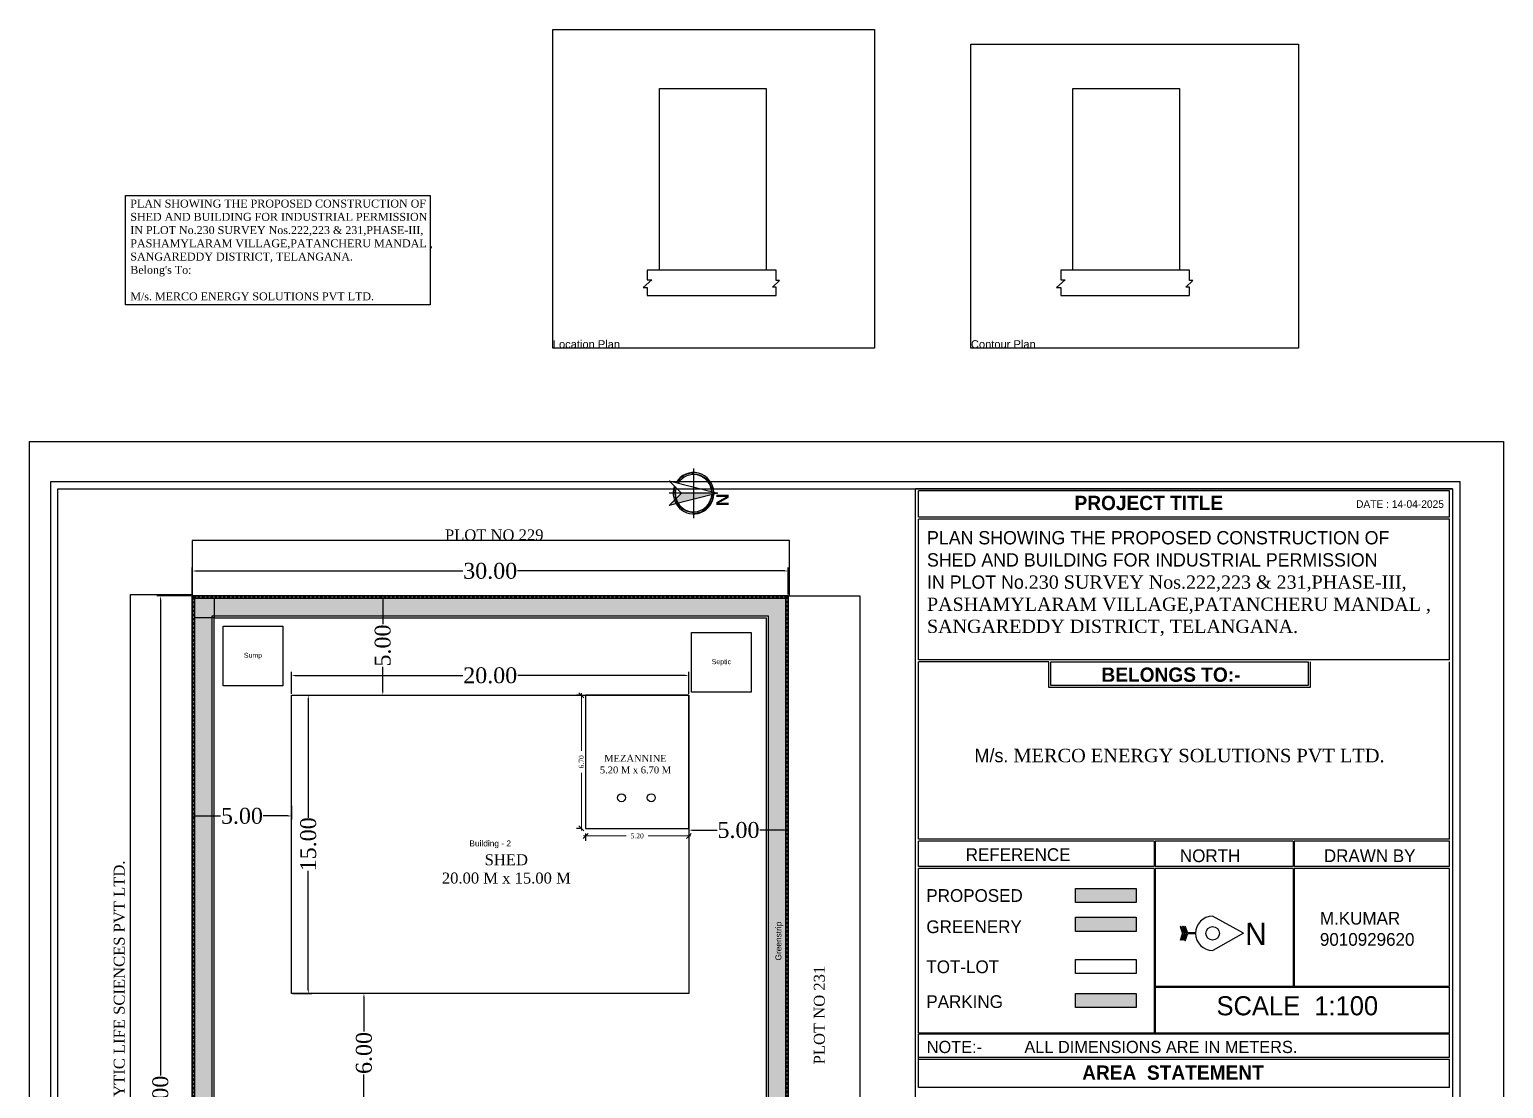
# Model space of a CAD drawing. Header units: metres. Extents: x 4203 to 4342, y -2959 to -2859.
# Drawn here: x 4203 to 4277.2, y -2914.2 to -2860.9 of the extents above; entities that cross this region are included whole.
import ezdxf

# ---------------------------------------------------------------- set-up
doc = ezdxf.new("R2010")
doc.units = ezdxf.units.M
doc.header["$LTSCALE"] = 0.1
doc.linetypes.add('CENTER', pattern=[2, 1.25, -0.25, 0.25, -0.25])
doc.layers.get('0').update_dxf_attribs({"true_color": 0xffffff})
for name, color, linetype, true_color in [('__BN_Accessory', 32, 'Continuous', 0xbd5e00), ('__BN_CompoundWall', 252, 'Continuous', 0x696969), ('__BN_ContourPlan', 7, 'Continuous', 0x9acd32), ('__BN_DirectionRef', 7, 'Continuous', 0x808000), ('__BN_LocationPlan', 7, 'Continuous', 0x8b0000), ('__BN_MarkedLocation', 7, 'Continuous', 0xe6cf07), ('__BN_NetPlot', 145, 'Continuous', 0x567681), ('__BN_OrganizedOpenSpace', 2, 'Continuous', 0xffff00), ('__BN_Plot', 7, 'Continuous', 0xffffff), ('__BN_PlotAbuttingDetails', 135, 'Continuous', 0x568181), ('__BN_ProjectTitle', 7, 'Continuous', 0x32cd32), ('__BN_ProposedWork', 1, 'Continuous', 0xff0000), ('__BN_SitePlan', 2, 'Continuous', 0xffff00)]:
    doc.layers.add(name, color=color, linetype=linetype, true_color=true_color)
doc.styles.add('BuildNowFont', font='arial.ttf')
doc.styles.add('PreDCRFont', font='times.ttf', dxfattribs={"height": 0.25})
doc.styles.add('SANSSERIFBOLD', font='SASB____.pfb', dxfattribs={"height": 0.3})
doc.styles.add('SPECTRUM GRID', font='arial.ttf', dxfattribs={"height": 0.5})
doc.styles.get("Standard").update_dxf_attribs({"font": 'times.ttf'})
doc.dimstyles.new('PDCR-PLOT-INT', dxfattribs={"dimtxt": 0.25, "dimasz": 0.25, "dimexe": 0.25, "dimexo": 0.25, "dimgap": 0.25, "dimtad": 0, "dimzin": 0, "dimdsep": 46, "dimtxsty": 'PreDCRFont', "dimblk": 'OBLIQUE', "dimcen": 0.5, "dimdle": 0.1, "dimadec": 0, "dimazin": 0, "dimtfac": 1, "dimtix": 1, "dimtofl": 0, "dimtmove": 1, "dimatfit": 1, "dimfxl": 1, "dimtolj": 1, "dimtzin": 0, "dimlwd": 15, "dimarcsym": 0})
doc.dimstyles.get("Standard").update_dxf_attribs({"dimtxt": 1.5, "dimasz": 0.18, "dimexe": 0.18, "dimexo": 0.0625, "dimgap": 0.09, "dimtad": 0, "dimtih": 1, "dimtoh": 1, "dimzin": 0, "dimdsep": 46, "dimtxsty": 'Standard', "dimcen": 0.09, "dimadec": 0, "dimazin": 0, "dimtfac": 1, "dimtofl": 0, "dimtmove": 0, "dimatfit": 3, "dimfxl": 1, "dimtolj": 1, "dimtzin": 0, "dimarcsym": 0})

# ---------------------------------------------------------------- blocks, each defined once
blk = doc.blocks.new('*D54')
at = {"color": 0, "lineweight": -2, "transparency": 16777216}
for p, q in [((4211.155, -2889.377), (4211.155, -2888.009)), ((4211.335, -2888.189), (4224.781, -2888.189)), ((4240.975, -2888.189), (4227.529, -2888.189)), ((4241.155, -2889.377), (4241.155, -2888.009))]:
    blk.add_line(p, q, dxfattribs=at)
at = {"color": 0, "transparency": 16777216}
for points in [[(4211.335, -2888.159), (4211.335, -2888.219), (4211.155, -2888.189)], [(4240.975, -2888.159), (4240.975, -2888.219), (4241.155, -2888.189)]]:
    blk.add_solid(points, dxfattribs=at)
at = {"layer": 'Defpoints', "color": 0, "transparency": 16777216}
for p in [(4241.155, -2888.189), (4211.155, -2889.44), (4241.155, -2889.44)]:
    blk.add_point(p, dxfattribs=at)
at = {"color": 0, "transparency": 16777216, "insert": (4226.155, -2888.189), "char_height": 0.8, "attachment_point": 5}
blk.add_mtext('\\A1;30.00', dxfattribs=at)
blk = doc.blocks.new('*D55')
at = {"color": 0, "lineweight": -2, "transparency": 16777216}
for p, q in [((4211.093, -2889.44), (4209.374, -2889.44)), ((4209.554, -2889.62), (4209.554, -2913.57)), ((4209.554, -2940.26), (4209.554, -2916.309)), ((4211.093, -2940.44), (4209.374, -2940.44))]:
    blk.add_line(p, q, dxfattribs=at)
at = {"color": 0, "transparency": 16777216}
for points in [[(4209.524, -2889.62), (4209.584, -2889.62), (4209.554, -2889.44)], [(4209.524, -2940.26), (4209.584, -2940.26), (4209.554, -2940.44)]]:
    blk.add_solid(points, dxfattribs=at)
at = {"layer": 'Defpoints', "color": 0, "transparency": 16777216}
for p in [(4211.155, -2889.44), (4209.554, -2940.44), (4211.155, -2940.44)]:
    blk.add_point(p, dxfattribs=at)
at = {"color": 0, "transparency": 16777216, "insert": (4209.554, -2914.94), "char_height": 0.8, "attachment_point": 5, "rotation": 90}
blk.add_mtext('\\A1;51.00', dxfattribs=at)
blk = doc.blocks.new('*D57')
at = {"color": 0, "lineweight": -2, "transparency": 16777216}
for p, q in [((4216.155, -2894.377), (4216.155, -2893.265)), ((4216.335, -2893.445), (4224.77, -2893.445)), ((4235.975, -2893.445), (4227.54, -2893.445)), ((4236.155, -2894.377), (4236.155, -2893.265))]:
    blk.add_line(p, q, dxfattribs=at)
at = {"color": 0, "transparency": 16777216}
for points in [[(4216.335, -2893.415), (4216.335, -2893.475), (4216.155, -2893.445)], [(4235.975, -2893.415), (4235.975, -2893.475), (4236.155, -2893.445)]]:
    blk.add_solid(points, dxfattribs=at)
at = {"layer": 'Defpoints', "color": 0, "transparency": 16777216}
for p in [(4216.155, -2893.445), (4216.155, -2894.44), (4236.155, -2894.44)]:
    blk.add_point(p, dxfattribs=at)
at = {"color": 0, "transparency": 16777216, "insert": (4226.155, -2893.445), "char_height": 0.8, "attachment_point": 5}
blk.add_mtext('\\A1;20.00', dxfattribs=at)
blk = doc.blocks.new('*D64')
at = {"color": 0, "lineweight": -2, "transparency": 16777216}
for p, q in [((4220.591, -2889.44), (4220.927, -2889.44)), ((4220.747, -2889.62), (4220.747, -2890.866)), ((4220.747, -2894.26), (4220.747, -2893.014)), ((4220.591, -2894.44), (4220.927, -2894.44))]:
    blk.add_line(p, q, dxfattribs=at)
at = {"color": 0, "transparency": 16777216}
for points in [[(4220.717, -2889.62), (4220.777, -2889.62), (4220.747, -2889.44)], [(4220.717, -2894.26), (4220.777, -2894.26), (4220.747, -2894.44)]]:
    blk.add_solid(points, dxfattribs=at)
at = {"layer": 'Defpoints', "color": 0, "transparency": 16777216}
for p in [(4220.529, -2889.44), (4220.529, -2894.44), (4220.747, -2894.44)]:
    blk.add_point(p, dxfattribs=at)
at = {"color": 0, "transparency": 16777216, "insert": (4220.747, -2891.94), "char_height": 0.8, "attachment_point": 5, "rotation": 90}
blk.add_mtext('\\A1;5.00', dxfattribs=at)
blk = doc.blocks.new('*D65')
at = {"color": 0, "lineweight": -2, "transparency": 16777216}
for p, q in [((4211.155, -2900.012), (4211.155, -2900.694)), ((4216.155, -2900.012), (4216.155, -2900.694)), ((4211.335, -2900.514), (4212.581, -2900.514)), ((4215.975, -2900.514), (4214.729, -2900.514))]:
    blk.add_line(p, q, dxfattribs=at)
at = {"color": 0, "transparency": 16777216}
for points in [[(4211.335, -2900.484), (4211.335, -2900.544), (4211.155, -2900.514)], [(4215.975, -2900.484), (4215.975, -2900.544), (4216.155, -2900.514)]]:
    blk.add_solid(points, dxfattribs=at)
at = {"layer": 'Defpoints', "color": 0, "transparency": 16777216}
for p in [(4211.155, -2899.95), (4216.155, -2899.95), (4216.155, -2900.514)]:
    blk.add_point(p, dxfattribs=at)
at = {"color": 0, "transparency": 16777216, "insert": (4213.655, -2900.514), "char_height": 0.8, "attachment_point": 5}
blk.add_mtext('\\A1;5.00', dxfattribs=at)
blk = doc.blocks.new('*D66')
at = {"color": 0, "lineweight": -2, "transparency": 16777216}
for p, q in [((4236.155, -2901.164), (4236.155, -2901.047)), ((4236.335, -2901.227), (4237.581, -2901.227)), ((4240.975, -2901.227), (4239.729, -2901.227)), ((4241.155, -2901.164), (4241.155, -2901.047))]:
    blk.add_line(p, q, dxfattribs=at)
at = {"color": 0, "transparency": 16777216}
for points in [[(4236.335, -2901.197), (4236.335, -2901.257), (4236.155, -2901.227)], [(4240.975, -2901.197), (4240.975, -2901.257), (4241.155, -2901.227)]]:
    blk.add_solid(points, dxfattribs=at)
at = {"layer": 'Defpoints', "color": 0, "transparency": 16777216}
for p in [(4236.155, -2901.227), (4241.155, -2901.227), (4241.155, -2901.227)]:
    blk.add_point(p, dxfattribs=at)
at = {"color": 0, "transparency": 16777216, "insert": (4238.655, -2901.227), "char_height": 0.8, "attachment_point": 5}
blk.add_mtext('\\A1;5.00', dxfattribs=at)
blk = doc.blocks.new('*D67')
at = {"color": 0, "lineweight": -2, "transparency": 16777216}
for p, q in [((4216.218, -2894.44), (4217.177, -2894.44)), ((4216.997, -2894.62), (4216.997, -2900.611)), ((4216.997, -2909.26), (4216.997, -2903.268)), ((4216.218, -2909.44), (4217.177, -2909.44))]:
    blk.add_line(p, q, dxfattribs=at)
at = {"color": 0, "transparency": 16777216}
for points in [[(4216.967, -2894.62), (4217.027, -2894.62), (4216.997, -2894.44)], [(4216.967, -2909.26), (4217.027, -2909.26), (4216.997, -2909.44)]]:
    blk.add_solid(points, dxfattribs=at)
at = {"layer": 'Defpoints', "color": 0, "transparency": 16777216}
for p in [(4216.155, -2894.44), (4216.997, -2894.44), (4216.155, -2909.44)]:
    blk.add_point(p, dxfattribs=at)
at = {"color": 0, "transparency": 16777216, "insert": (4216.997, -2901.94), "char_height": 0.8, "attachment_point": 5, "rotation": 90}
blk.add_mtext('\\A1;15.00', dxfattribs=at)
blk = doc.blocks.new('*D68')
at = {"color": 0, "lineweight": -2, "transparency": 16777216}
for p, q in [((4219.816, -2909.44), (4219.619, -2909.44)), ((4219.799, -2909.62), (4219.799, -2911.363)), ((4219.799, -2915.26), (4219.799, -2913.517)), ((4219.816, -2915.44), (4219.619, -2915.44))]:
    blk.add_line(p, q, dxfattribs=at)
at = {"color": 0, "transparency": 16777216}
for points in [[(4219.769, -2909.62), (4219.829, -2909.62), (4219.799, -2909.44)], [(4219.769, -2915.26), (4219.829, -2915.26), (4219.799, -2915.44)]]:
    blk.add_solid(points, dxfattribs=at)
at = {"layer": 'Defpoints', "color": 0, "transparency": 16777216}
for p in [(4219.878, -2909.44), (4219.799, -2915.44), (4219.878, -2915.44)]:
    blk.add_point(p, dxfattribs=at)
at = {"color": 0, "transparency": 16777216, "insert": (4219.799, -2912.44), "char_height": 0.8, "attachment_point": 5, "rotation": 90}
blk.add_mtext('\\A1;6.00', dxfattribs=at)
blk = doc.blocks.new('_Oblique')
at = {"color": 0, "linetype": 'ByBlock', "lineweight": -2}
blk.add_line((-0.5, -0.5), (0.5, 0.5), dxfattribs=at)
blk = doc.blocks.new('*D72')
at = {"color": 0, "lineweight": -2, "transparency": 16777216}
for p, q in [((4230.705, -2894.44), (4230.494, -2894.44)), ((4230.705, -2901.14), (4230.494, -2901.14))]:
    blk.add_line(p, q, dxfattribs=at)
at = {"color": 0, "lineweight": 15, "transparency": 16777216}
for p, q in [((4230.744, -2894.34), (4230.744, -2897.231)), ((4230.744, -2901.24), (4230.744, -2898.348))]:
    blk.add_line(p, q, dxfattribs=at)
at = {"layer": 'Defpoints', "color": 0, "transparency": 16777216}
for p in [(4230.955, -2894.44), (4230.744, -2901.14), (4230.955, -2901.14)]:
    blk.add_point(p, dxfattribs=at)
at = {"color": 0, "lineweight": 15, "transparency": 16777216, "xscale": 0.25, "yscale": 0.25, "zscale": 0.25}
for p, rotation in [((4230.744, -2894.44), 90), ((4230.744, -2901.14), 270)]:
    blk.add_blockref('_Oblique', p, dxfattribs=dict(at, rotation=rotation))
at = {"color": 0, "transparency": 16777216, "insert": (4230.744, -2897.79), "char_height": 0.25, "attachment_point": 5, "rotation": 90, "style": 'PreDCRFont'}
blk.add_mtext('\\A1;6.70', dxfattribs=at)
blk = doc.blocks.new('*D73')
at = {"color": 0, "lineweight": 15, "transparency": 16777216}
for p, q in [((4230.855, -2901.52), (4232.998, -2901.52)), ((4236.255, -2901.52), (4234.113, -2901.52))]:
    blk.add_line(p, q, dxfattribs=at)
at = {"color": 0, "lineweight": -2, "transparency": 16777216}
for p, q in [((4230.955, -2901.39), (4230.955, -2901.77)), ((4236.155, -2901.39), (4236.155, -2901.77))]:
    blk.add_line(p, q, dxfattribs=at)
at = {"layer": 'Defpoints', "color": 0, "transparency": 16777216}
for p in [(4230.955, -2901.14), (4230.955, -2901.52), (4236.155, -2901.14)]:
    blk.add_point(p, dxfattribs=at)
at = {"color": 0, "lineweight": 15, "transparency": 16777216, "xscale": 0.25, "yscale": 0.25, "zscale": 0.25, "rotation": 180}
blk.add_blockref('_Oblique', (4230.955, -2901.52), dxfattribs=at)
at = {"color": 0, "lineweight": 15, "transparency": 16777216, "xscale": 0.25, "yscale": 0.25, "zscale": 0.25}
blk.add_blockref('_Oblique', (4236.155, -2901.52), dxfattribs=at)
at = {"color": 0, "transparency": 16777216, "insert": (4233.555, -2901.52), "char_height": 0.25, "attachment_point": 5, "style": 'PreDCRFont'}
blk.add_mtext('\\A1;5.20', dxfattribs=at)
blk = doc.blocks.new('North Direction')
for p, q in [((-0.3, -0.598), (0.001, 0.599)), ((0.001, 0.599), (-0.001, -0.599)), ((0.001, 0.599), (0.299, -0.599)), ((-0.599, 0.001), (0.599, -0.001)), ((0, -0.299), (-0.3, -0.598)), ((0.299, -0.599), (0, -0.299))]:
    blk.add_line(p, q)
for radius, start, end in [(0.499, 92.8319, 238.9911), (0.462, 94.2506, 179.9477), (0.449, 94.779, 237.044), (0.499, 250.0518, 87.0636), (0.449, 253.0732, 85.1164), (0.486, 359.9477, 89.9477), (0.486, 179.9477, 238.5436), (0.462, 269.9477, 359.9477), (0.486, 250.7421, 269.9477)]:
    blk.add_arc((0, 0), radius, start, end)
blk.add_solid([(0.001, 0.599), (0.299, -0.599), (0, -0.299)])
at = {"style": 'SANSSERIFBOLD', "width": 1}
blk.add_text('N', height=0.3, dxfattribs=at).set_placement((0.01, 0.563))

msp = doc.modelspace()

# ---------------------------------------------------------------- hatches: boundary and pattern name
h = msp.add_hatch()
h.set_pattern_fill('GRASS', color=3, scale=0.022)
h.paths.add_polyline_path([(4211.155, -2933.827), (4212.155, -2933.827), (4212.155, -2928.94), (4212.155, -2890.44), (4240.155, -2890.44), (4240.155, -2939.44), (4240.155, -2940.44), (4241.155, -2940.44), (4241.155, -2889.44), (4211.155, -2889.44)])
h = msp.add_hatch(color=1)
h.dxf.hatch_style = 1
h.paths.add_polyline_path([(4258.675, -2904.874), (4258.675, -2904.165), (4255.629, -2904.165), (4255.629, -2904.874)])
h = msp.add_hatch(color=3)
h.dxf.hatch_style = 1
h.paths.add_polyline_path([(4258.675, -2906.323), (4258.675, -2905.614), (4255.629, -2905.614), (4255.629, -2906.323)])
h = msp.add_hatch(color=8)
h.dxf.hatch_style = 1
h.paths.add_polyline_path([(4258.675, -2910.154), (4258.675, -2909.445), (4255.629, -2909.445), (4255.629, -2910.154)])

# ---------------------------------------------------------------- linework, layer by layer
at = {"linetype": 'Continuous'}
for p, q in [((4274.603, -2884.048), (4247.563, -2884.048)), ((4247.563, -2955.891), (4247.563, -2884.048)), ((4274.454, -2884.148), (4247.712, -2884.148)), ((4247.712, -2885.482), (4247.712, -2884.148)), ((4274.454, -2885.482), (4274.454, -2884.148)), ((4274.454, -2885.482), (4247.712, -2885.482)), ((4274.454, -2885.582), (4247.712, -2885.582)), ((4247.712, -2892.66), (4247.712, -2885.582)), ((4274.454, -2892.66), (4274.454, -2885.582)), ((4274.454, -2892.66), (4247.712, -2892.66)), ((4247.712, -2901.676), (4247.712, -2892.76)), ((4254.287, -2892.76), (4247.712, -2892.76)), ((4274.454, -2901.676), (4274.454, -2892.76)), ((4274.454, -2901.676), (4247.712, -2901.676)), ((4247.712, -2903.051), (4247.712, -2901.776)), ((4259.582, -2901.776), (4247.712, -2901.776)), ((4266.574, -2901.776), (4259.632, -2901.776)), ((4274.454, -2901.776), (4266.624, -2901.776)), ((4274.454, -2903.051), (4274.454, -2901.776)), ((4259.582, -2903.051), (4247.712, -2903.051)), ((4247.712, -2911.44), (4247.712, -2903.151)), ((4259.582, -2903.151), (4247.712, -2903.151)), ((4266.574, -2903.051), (4259.632, -2903.051)), ((4266.574, -2903.151), (4259.632, -2903.151)), ((4274.454, -2903.051), (4266.624, -2903.051)), ((4274.454, -2903.151), (4266.624, -2903.151)), ((4274.454, -2909.081), (4274.454, -2903.151)), ((4274.454, -2911.44), (4274.454, -2909.131)), ((4247.712, -2914.176), (4247.712, -2911.49)), ((4274.454, -2912.665), (4274.454, -2911.49)), ((4274.454, -2914.176), (4274.454, -2912.765)), ((4274.603, -2912.665), (4274.603, -2913.419))]:
    msp.add_line(p, q, dxfattribs=at)
for points in [[(4234.676, -2863.912), (4240.054, -2863.912), (4240.054, -2873.055), (4234.676, -2873.055)], [(4255.486, -2863.912), (4260.864, -2863.912), (4260.864, -2873.055), (4255.486, -2873.055)], [(4204.038, -2883.681), (4274.971, -2883.681), (4274.971, -2955.916), (4204.038, -2955.916)], [(4204.39, -2884.048), (4274.603, -2884.048), (4274.603, -2955.548), (4204.39, -2955.548)], [(4211.155, -2889.44), (4241.155, -2889.44), (4241.155, -2940.44), (4211.155, -2940.44)]]:
    msp.add_lwpolyline(points, close=True)
for points in [[(4234.678, -2873.055), (4234.064, -2873.055), (4234.064, -2873.547), (4234.291, -2873.547), (4233.856, -2873.933), (4234.064, -2873.933), (4234.064, -2874.327), (4240.549, -2874.327), (4240.549, -2873.903), (4240.362, -2873.903), (4240.716, -2873.579), (4240.549, -2873.579), (4240.549, -2873.055), (4240.038, -2873.055)], [(4255.489, -2873.055), (4254.875, -2873.055), (4254.875, -2873.547), (4255.101, -2873.547), (4254.667, -2873.933), (4254.875, -2873.933), (4254.875, -2874.327), (4261.359, -2874.327), (4261.359, -2873.903), (4261.173, -2873.903), (4261.527, -2873.579), (4261.359, -2873.579), (4261.359, -2873.055), (4260.849, -2873.055)]]:
    msp.add_lwpolyline(points)
at = {"color": 3}
for points in [[(4241.155, -2889.44), (4211.155, -2889.44), (4211.155, -2933.827), (4212.155, -2933.827), (4212.155, -2928.94), (4212.155, -2890.44), (4240.155, -2890.44), (4240.155, -2939.44), (4240.155, -2940.44), (4241.155, -2940.44)], [(4255.629, -2905.614), (4258.675, -2905.614), (4258.675, -2906.323), (4255.629, -2906.323)]]:
    msp.add_lwpolyline(points, close=True, dxfattribs=at)
at = {"linetype": 'Continuous'}
for points in [[(4267.433, -2892.76), (4267.433, -2894.055), (4254.287, -2894.055), (4254.287, -2892.76)], [(4259.582, -2901.776), (4259.582, -2903.051)], [(4259.632, -2901.776), (4259.632, -2903.051)], [(4266.574, -2901.776), (4266.574, -2903.051)], [(4266.624, -2901.776), (4266.624, -2903.051)], [(4259.582, -2903.151), (4259.582, -2911.44)], [(4259.632, -2903.151), (4259.632, -2909.081)], [(4266.574, -2903.151), (4266.574, -2909.081)], [(4266.624, -2903.151), (4266.624, -2909.081)], [(4260.908, -2906.762), (4261.015, -2906.452), (4261.015, -2906.388), (4260.906, -2906.087)], [(4261.052, -2906.388), (4261.052, -2906.376), (4260.948, -2906.087)], [(4261.123, -2906.388), (4261.019, -2906.1)], [(4261.16, -2906.388), (4261.16, -2906.376), (4261.056, -2906.087)], [(4261.231, -2906.388), (4261.122, -2906.086)], [(4261.268, -2906.388), (4261.268, -2906.375), (4261.164, -2906.086)], [(4264.072, -2906.416), (4262.524, -2905.556)], [(4260.949, -2906.762), (4261.052, -2906.464), (4261.052, -2906.452)], [(4261.016, -2906.762), (4261.123, -2906.452)], [(4261.123, -2906.388), (4261.052, -2906.388)], [(4261.123, -2906.452), (4261.052, -2906.452)], [(4261.057, -2906.761), (4261.16, -2906.463), (4261.16, -2906.452)], [(4261.124, -2906.761), (4261.231, -2906.451)], [(4261.231, -2906.388), (4261.16, -2906.388)], [(4261.231, -2906.451), (4261.16, -2906.452)], [(4261.165, -2906.761), (4261.268, -2906.463), (4261.268, -2906.451)], [(4261.662, -2906.387), (4261.268, -2906.388)], [(4261.662, -2906.45), (4261.268, -2906.451)], [(4264.072, -2906.416), (4262.529, -2907.284)], [(4259.632, -2909.081), (4274.454, -2909.081)], [(4259.632, -2909.131), (4259.632, -2911.44)], [(4259.632, -2909.131), (4274.454, -2909.131)], [(4259.582, -2911.44), (4247.712, -2911.44)], [(4274.454, -2911.49), (4247.712, -2911.49)], [(4274.454, -2911.44), (4259.632, -2911.44)], [(4274.454, -2912.665), (4247.712, -2912.665)], [(4274.454, -2912.765), (4247.712, -2912.765)], [(4274.454, -2914.176), (4247.712, -2914.176)]]:
    msp.add_lwpolyline(points, dxfattribs=at)
msp.add_lwpolyline([(4254.386, -2892.76), (4267.334, -2892.76), (4267.334, -2893.955), (4254.386, -2893.955)], close=True, dxfattribs=at)
at = {"color": 1}
for points in [[(4216.155, -2894.44), (4236.155, -2894.44), (4236.155, -2909.44), (4216.155, -2909.44)], [(4255.629, -2904.165), (4258.675, -2904.165), (4258.675, -2904.874), (4255.629, -2904.874)]]:
    msp.add_lwpolyline(points, close=True, dxfattribs=at)
at = {"color": 252}
msp.add_lwpolyline([(4230.955, -2894.44), (4230.955, -2901.14), (4236.155, -2901.14), (4236.155, -2894.44)], close=True, dxfattribs=at)
at = {"color": 114, "true_color": 0x139b48}
msp.add_lwpolyline([(4255.629, -2907.734), (4258.675, -2907.734), (4258.675, -2908.443), (4255.629, -2908.443)], close=True, dxfattribs=at)
at = {"color": 8}
msp.add_lwpolyline([(4255.629, -2909.445), (4258.675, -2909.445), (4258.675, -2910.154), (4255.629, -2910.154)], close=True, dxfattribs=at)
at = {"linetype": 'Continuous'}
msp.add_circle((4262.527, -2906.42), 0.337, dxfattribs=at)
for centre, radius, start, end in [((4260.927, -2906.087), 0.0209, 0.15243, 180.15243), ((4261.035, -2906.087), 0.0209, 0.15243, 219.55649), ((4261.143, -2906.086), 0.0209, 0.15243, 180.15243), ((4262.527, -2906.42), 0.864, 90.15243, 270.15243), ((4260.995, -2906.722), 0.0208, 177.38363, 357.38361), ((4261.103, -2906.727), 0.0208, 177.3836, 357.38361), ((4261.144, -2906.761), 0.0208, 180.15244, 0.15243)]:
    msp.add_arc(centre, radius, start, end, dxfattribs=at)
at = {"layer": '__BN_Accessory'}
for p, q in [((4211.265, -2889.55), (4212.265, -2889.55)), ((4211.265, -2890.55), (4211.265, -2889.55)), ((4212.265, -2889.55), (4212.265, -2890.55)), ((4212.265, -2890.55), (4211.265, -2890.55))]:
    msp.add_line(p, q, dxfattribs=at)
for points in [[(4212.71, -2890.969), (4215.71, -2890.969), (4215.71, -2893.969), (4212.71, -2893.969)], [(4236.294, -2891.29), (4239.294, -2891.29), (4239.294, -2894.29), (4236.294, -2894.29)]]:
    msp.add_lwpolyline(points, close=True, dxfattribs=at)
at = {"layer": '__BN_CompoundWall'}
msp.add_lwpolyline([(4240.155, -2940.44), (4241.155, -2940.44), (4241.155, -2889.44), (4211.155, -2889.44), (4211.155, -2940.44), (4235.155, -2940.44), (4235.155, -2940.33), (4211.265, -2940.33), (4211.265, -2889.55), (4241.045, -2889.55), (4241.045, -2940.33), (4240.155, -2940.33)], close=True, dxfattribs=at)
at = {"layer": '__BN_CompoundWall', "linetype": 'CENTER'}
msp.add_lwpolyline([(4240.155, -2940.385), (4241.093, -2940.385), (4241.093, -2889.494), (4211.216, -2889.494), (4211.216, -2940.382), (4235.155, -2940.382)], dxfattribs=at)
at = {"layer": '__BN_ContourPlan'}
msp.add_lwpolyline([(4250.354, -2861.681), (4266.841, -2861.681), (4266.841, -2876.981), (4250.354, -2876.981)], close=True, dxfattribs=at)
at = {"layer": '__BN_DirectionRef'}
for centre in [(4232.764, -2899.596), (4234.264, -2899.596)]:
    msp.add_circle(centre, 0.2, dxfattribs=at)
at = {"layer": '__BN_LocationPlan'}
msp.add_lwpolyline([(4229.304, -2860.945), (4245.496, -2860.945), (4245.496, -2876.981), (4229.304, -2876.981)], close=True, dxfattribs=at)
at = {"layer": '__BN_MarkedLocation', "color": 2}
msp.add_lwpolyline([(4211.155, -2889.44), (4241.155, -2889.44)], dxfattribs=at)
at = {"layer": '__BN_MarkedLocation', "color": 210}
msp.add_lwpolyline([(4211.155, -2940.44), (4211.155, -2889.44)], dxfattribs=at)
at = {"layer": '__BN_MarkedLocation', "color": 4}
msp.add_lwpolyline([(4241.155, -2889.44), (4241.155, -2940.44)], dxfattribs=at)
at = {"layer": '__BN_NetPlot'}
msp.add_lwpolyline([(4211.155, -2889.44), (4211.155, -2940.44), (4241.155, -2940.44), (4241.155, -2889.44)], close=True, dxfattribs=at)
at = {"layer": '__BN_OrganizedOpenSpace'}
msp.add_lwpolyline([(4241.045, -2940.33), (4241.045, -2889.55), (4211.265, -2889.55), (4211.265, -2933.827), (4212.265, -2933.827), (4212.265, -2890.55), (4240.045, -2890.55), (4240.045, -2940.33)], close=True, dxfattribs=at)
at = {"layer": '__BN_Plot'}
msp.add_lwpolyline([(4211.155, -2889.44), (4241.155, -2889.44), (4241.155, -2940.44), (4211.155, -2940.44)], close=True, dxfattribs=at)
at = {"layer": '__BN_PlotAbuttingDetails'}
for points in [[(4211.155, -2889.44), (4241.23, -2889.44), (4241.23, -2886.654), (4211.155, -2886.654)], [(4211.155, -2940.44), (4208.045, -2940.44), (4208.045, -2889.37), (4211.155, -2889.37)], [(4241.155, -2889.44), (4244.757, -2889.44), (4244.757, -2940.456), (4241.155, -2940.456)]]:
    msp.add_lwpolyline(points, close=True, dxfattribs=at)
at = {"layer": '__BN_ProjectTitle', "color": 82, "true_color": 0x32cd32}
msp.add_lwpolyline([(4207.786, -2869.303), (4223.127, -2869.303), (4223.127, -2874.799), (4207.786, -2874.799)], close=True, dxfattribs=at)
at = {"layer": '__BN_ProposedWork'}
msp.add_lwpolyline([(4216.155, -2894.44), (4236.155, -2894.44), (4236.155, -2909.44), (4216.155, -2909.44)], close=True, dxfattribs=at)
at = {"layer": '__BN_SitePlan'}
msp.add_lwpolyline([(4202.959, -2881.673), (4277.171, -2881.673), (4277.171, -2959.334), (4202.959, -2959.334)], close=True, dxfattribs=at)

# ---------------------------------------------------------------- block references
at = {"layer": '__BN_SitePlan', "xscale": 2.087723914985474, "yscale": 2.052465243480139, "rotation": 270}
msp.add_blockref('North Direction', (4236.392, -2884.276), dxfattribs=at)

# ---------------------------------------------------------------- texts
at = {"linetype": 'Continuous', "attachment_point": 1}
for s, width, gutter_width, insert, char_height in [('{\\fCalisto MT|b1|i0|c0|p18;PROJECT TITLE  }', 724.77923, 8.75, (4255.571, -2884.405), 0.71964), ('{\\fCalisto MT|b0|i0|c0|p18;DATE : 14-04-2025}', 25.10442, 8.75, (4269.746, -2884.631), 0.38408), ('\\A1;{\\fCalisto MT|b0|i0|c0|p18;\\H1.0041x;PLAN SHOWING THE PROPOSED CONSTRUCTION OF\\PSHED AND BUILDING FOR INDUSTRIAL PERMISSION \\PIN PLOT No.\\fTimes New Roman|b0|i0|c0|p18;\\H0.99592x;\\C0;230 SURVEY Nos.222,223 & 231,PHASE-III, \\PPASHAMYLARAM VILLAGE,PATANCHERU MANDAL , \\PSANGAREDDY DISTRICT, TELANGANA.}', 92.40125, 3120.157, (4248.145, -2886.18), 0.66669), ('{\\fCalisto MT|b1|i0|c0|p18;BELONGS TO:-}', 962.68629, 8.75, (4256.928, -2893.045), 0.71964), ('\\pxqc;{\\fCalisto MT|b0|i0|c0|p18;\\PM/s. \\A1;\\fTimes New Roman|b0|i0|c0|p18;\\C0;MERCO ENERGY SOLUTIONS PVT LTD.}', 87.83651, 8.75, (4216.94, -2896.005), 0.67777), ('{\\fCalisto MT|b0|i0|c0|p18;REFERENCE}', 25.10442, 8.75, (4250.093, -2902.139), 0.64013), ('{\\fCalisto MT|b0|i0|c0|p18;NORTH}', 25.10442, 8.75, (4260.878, -2902.195), 0.64013), ('{\\fCalisto MT|b0|i0|c0|p18;DRAWN BY}', 410.19017, 8.75, (4268.126, -2902.195), 0.64013), ('{\\fCalisto MT|b0|i0|c0|p18;PROPOSED}', 25.10442, 8.75, (4248.114, -2904.197), 0.64013), ('{\\fCalisto MT|b0|i0|c0|p18;M.KUMAR\\P9010929620}', 25.10442, 8.75, (4267.926, -2905.338), 0.64013), ('{\\fCalisto MT|b0|i0|c0|p18;GREENERY}', 25.10442, 8.75, (4248.114, -2905.768), 0.64013), ('{\\fCalisto MT|b0|i0|c0|p18;TOT-LOT}', 25.10442, 8.75, (4248.114, -2907.782), 0.64013), ('{\\fCalisto MT|b0|i0|c0|p18;PARKING}', 25.10442, 8.75, (4248.114, -2909.534), 0.64013), ('{\\fCalisto MT|b0|i0|c0|p18;SCALE  1:100}', 762.22971, 8.75, (4262.721, -2909.584), 0.96019), ('{\\fCalisto MT|b0|i0|c0|p18;NOTE:-^IALL DIMENSIONS ARE IN METERS.}', 2659.4751, 8.75, (4248.133, -2911.828), 0.61452), ('{\\fCalisto MT|b1|i0|c0|p18;AREA  STATEMENT}', 1010.98843, 8.75, (4255.957, -2913.067), 0.71964)]:
    msp.add_mtext_dynamic_manual_height_columns(s, width=width, gutter_width=gutter_width, heights=[0], dxfattribs=dict(at, insert=insert, char_height=char_height))
at = {"attachment_point": 7, "style": 'SPECTRUM GRID'}
for s, insert, char_height, width in [('\\pxqc,t11;{\\fTimes New Roman|b0|i0|c0|p18;PLOT NO 229}', (4222.457, -2886.657, -301.664), 0.55237, 7.79975), ('\\pxqc,t11;{\\fTimes New Roman|b0|i0|c0|p18;MEZANNINE\\P5.20 M x 6.70 M}', (4230.996, -2898.381, -191.277), 0.35025, 4.9456), ('\\pxqc,t11;{\\fTimes New Roman|b0|i0|c0|p18;SHED\\P20.00 M x 15.00 M}', (4223.066, -2903.926, -301.664), 0.55237, 7.79975)]:
    msp.add_mtext(s, dxfattribs=dict(at, insert=insert, char_height=char_height, width=width))
at = {"char_height": 0.55237, "width": 18.62263, "attachment_point": 7, "rotation": 90, "style": 'SPECTRUM GRID'}
for s, insert in [('\\pxqc,t11;{\\fTimes New Roman|b0|i0|c0|p18;M/s. BIOLYTIC LIFE SCIENCES PVT LTD.}', (4207.765, -2919.843, -301.664)), ('\\pxqc,t11;{\\fTimes New Roman|b0|i0|c0|p18;PLOT NO 231}', (4243.008, -2919.843, -301.664))]:
    msp.add_mtext(s, dxfattribs=dict(at, insert=insert))
at = {"linetype": 'Continuous', "insert": (4264.169, -2907.009), "char_height": 1.11754, "attachment_point": 7, "rotation": 0.16406}
msp.add_mtext_dynamic_manual_height_columns('{\\fCalisto MT|b0|i0|c0|p18;N}', width=25.10442, gutter_width=8.75, heights=[0], dxfattribs=at)
at = {"layer": '__BN_Accessory', "color": 32, "true_color": 0xbd5e00, "char_height": 0.25, "width": 2.85, "attachment_point": 5, "style": 'BuildNowFont'}
for s, insert in [('Sump', (4214.21, -2892.469)), ('Septic', (4237.794, -2892.79))]:
    msp.add_mtext(s, dxfattribs=dict(at, insert=insert))
at = {"layer": '__BN_ContourPlan', "color": 62, "true_color": 0x9acd32, "insert": (4250.357, -2876.781), "char_height": 0.4, "width": 13.18953, "attachment_point": 4, "style": 'BuildNowFont'}
msp.add_mtext('Contour Plan', dxfattribs=at)
at = {"layer": '__BN_LocationPlan', "color": 16, "true_color": 0x8b0000, "insert": (4229.307, -2876.781), "char_height": 0.4, "width": 12.954, "attachment_point": 4, "style": 'BuildNowFont'}
msp.add_mtext('Location Plan', dxfattribs=at)
at = {"layer": '__BN_OrganizedOpenSpace', "color": 2, "true_color": 0xffff00, "insert": (4240.712, -2906.81), "char_height": 0.3, "width": 1.344, "attachment_point": 5, "rotation": 90, "style": 'BuildNowFont'}
msp.add_mtext('Greenstrip', dxfattribs=at)
at = {"layer": '__BN_ProjectTitle', "color": 82, "true_color": 0x32cd32, "insert": (4208.036, -2869.503), "char_height": 0.4, "attachment_point": 1, "style": 'PreDCRFont'}
msp.add_mtext("PLAN SHOWING THE PROPOSED CONSTRUCTION OF\\PSHED AND BUILDING FOR INDUSTRIAL PERMISSION \\PIN PLOT No.230 SURVEY Nos.222,223 & 231,PHASE-III, \\PPASHAMYLARAM VILLAGE,PATANCHERU MANDAL , \\PSANGAREDDY DISTRICT, TELANGANA.\\PBelong's To: \\P\\PM/s. MERCO ENERGY SOLUTIONS PVT LTD.\\P", dxfattribs=at)
at = {"layer": '__BN_ProposedWork', "color": 1, "true_color": 0xff0000, "insert": (4226.155, -2901.94), "char_height": 0.3, "width": 19, "attachment_point": 5, "style": 'BuildNowFont'}
msp.add_mtext('Building - 2', dxfattribs=at)

# ---------------------------------------------------------------- dimensions: what is measured, and where the dimension line sits
for base, p1, p2, picture, middle in [((4241.155, -2888.189), (4211.155, -2889.44), (4241.155, -2889.44), '*D54', (4226.155, -2888.189)), ((4216.155, -2893.445), (4236.155, -2894.44), (4216.155, -2894.44), '*D57', (4226.155, -2893.445)), ((4216.155, -2900.514), (4211.155, -2899.95), (4216.155, -2899.95), '*D65', (4213.655, -2900.514)), ((4241.155, -2901.227), (4236.155, -2901.227), (4241.155, -2901.227), '*D66', (4238.655, -2901.227))]:
    dim = msp.add_linear_dim(base=base, p1=p1, p2=p2, dimstyle='Standard', override={"dimtxt": 0.8, "dimtih": 0})
    dim.commit()
    dim.dimension.update_dxf_attribs({"geometry": picture, "text_midpoint": middle})
for base, p1, p2, picture, middle in [((4209.554, -2940.44), (4211.155, -2889.44), (4211.155, -2940.44), '*D55', (4209.554, -2914.94)), ((4220.747, -2894.44), (4220.529, -2889.44), (4220.529, -2894.44), '*D64', (4220.747, -2891.94)), ((4216.997, -2894.44), (4216.155, -2909.44), (4216.155, -2894.44), '*D67', (4216.997, -2901.94)), ((4219.799, -2915.44), (4219.878, -2909.44), (4219.878, -2915.44), '*D68', (4219.799, -2912.44))]:
    dim = msp.add_linear_dim(base=base, p1=p1, p2=p2, angle=90, dimstyle='Standard', override={"dimtxt": 0.8, "dimtih": 0})
    dim.commit()
    dim.dimension.update_dxf_attribs({"geometry": picture, "text_midpoint": middle})
dim = msp.add_linear_dim(base=(4230.744, -2901.14), p1=(4230.955, -2894.44), p2=(4230.955, -2901.14), angle=90, dimstyle='PDCR-PLOT-INT')
dim.commit()
dim.dimension.update_dxf_attribs({"geometry": '*D72', "text_midpoint": (4230.744, -2897.79)})
dim = msp.add_linear_dim(base=(4230.955, -2901.52), p1=(4236.155, -2901.14), p2=(4230.955, -2901.14), dimstyle='PDCR-PLOT-INT')
dim.commit()
dim.dimension.update_dxf_attribs({"geometry": '*D73', "text_midpoint": (4233.555, -2901.52)})

doc.saveas('drawing.dxf')
